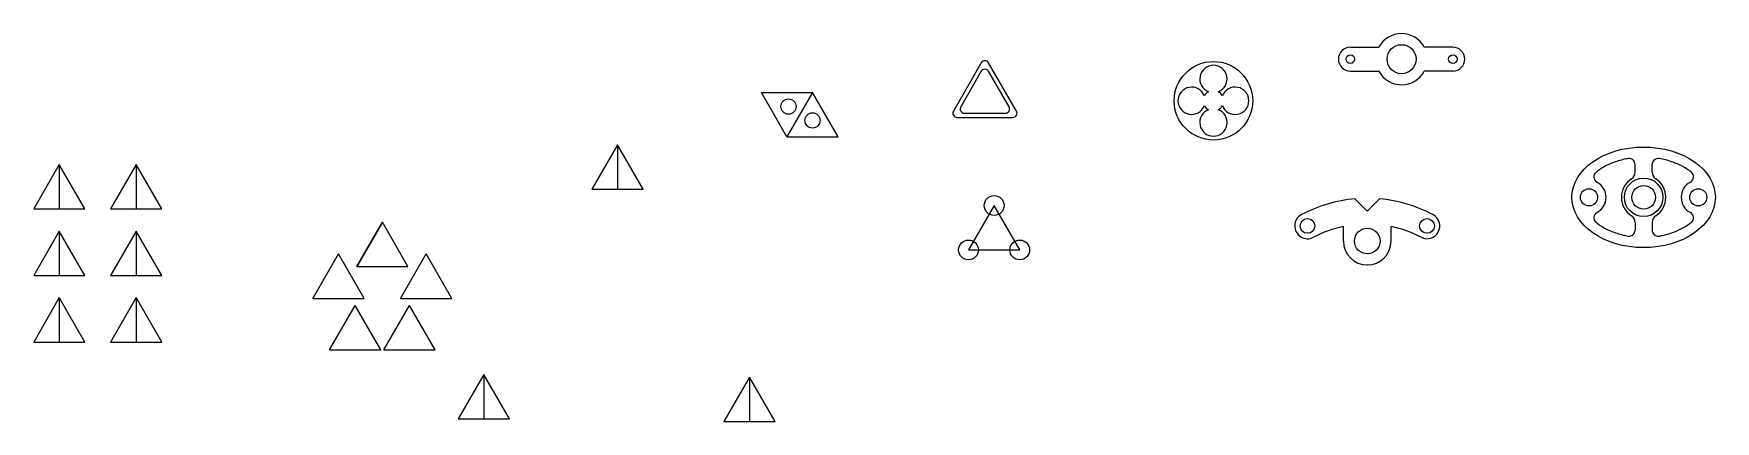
# Model space of a CAD drawing. Header units: millimetres. Extents: x 26 to 1997, y -82 to 372.
import ezdxf

# ---------------------------------------------------------------- set-up
doc = ezdxf.new("R2010")
doc.units = ezdxf.units.MM
doc.header["$MEASUREMENT"] = 0

# ---------------------------------------------------------------- blocks, each defined once
blk = doc.blocks.new('*U1')
for p, q in [((0, 26), (-30, -26)), ((30, -26), (0, 26)), ((0, 26), (0, -26)), ((-30, -26), (30, -26))]:
    blk.add_line(p, q)
blk = doc.blocks.new('*U2')
at = {"color": 0, "linetype": 'ByBlock', "lineweight": -2, "transparency": 16777216}
for p in [(0, 155.9), (90, 155.9), (0, 77.9), (90, 77.9), (0, 0), (90, 0)]:
    blk.add_blockref('*U1', p, dxfattribs=at)
blk = doc.blocks.new('*U3')
for p, q in [((-30, -26), (0, 26)), ((30, -26), (0, 26)), ((-30, -26), (30, -26))]:
    blk.add_line(p, q)
blk = doc.blocks.new('*U4')
at = {"color": 0, "linetype": 'ByBlock', "lineweight": -2, "transparency": 16777216}
for p in [(435, 125.2), (383.6, 87.9), (486.4, 87.9), (403.2, 27.5), (466.7, 27.5)]:
    blk.add_blockref('*U3', p, dxfattribs=at)
blk = doc.blocks.new('*U5')
for p, q in [((0, 26), (-30, -26)), ((30, -26), (0, 26)), ((0, 26), (0, -26)), ((-30, -26), (30, -26))]:
    blk.add_line(p, q)
blk = doc.blocks.new('*U6')
at = {"color": 0, "linetype": 'ByBlock', "lineweight": -2, "transparency": 16777216}
for p in [(710.4, 215.8), (553.9, -53.2), (865.1, -56.2)]:
    blk.add_blockref('*U5', p, dxfattribs=at)
blk = doc.blocks.new('*U7')
blk.add_arc((0.5, 0), 16, 20.912, 339.088)
blk = doc.blocks.new('*U8')
at = {"color": 0, "linetype": 'ByBlock', "lineweight": -2, "transparency": 16777216}
for p, rotation in [((1408.6, 319.5), 270.0000000000001), ((1434.6, 293.4), 180), ((1408.6, 267.4), 90.00000000000001)]:
    blk.add_blockref('*U7', p, dxfattribs=dict(at, rotation=rotation))
blk.add_blockref('*U7', (1382.5, 293.4), dxfattribs=at)

msp = doc.modelspace()

# ---------------------------------------------------------------- linework, layer by layer
for p, q in [((1569, 356.1), (1602.5, 356.1)), ((1689, 356.1), (1655.5, 356.1)), ((1569, 328.1), (1602.5, 328.1)), ((1689, 328.1), (1655.5, 328.1)), ((909, 251), (879, 303)), ((879, 303), (939, 303)), ((939, 303), (909, 251)), ((939, 303), (909, 251)), ((969, 251), (939, 303)), ((909, 251), (969, 251)), ((1902.6, 209.7), (1902.6, 218.8)), ((1922.6, 209.7), (1922.6, 218.8)), ((1588.8, 164.1), (1574.4, 178.5)), ((1588.8, 164.1), (1603.2, 178.5)), ((1151.7, 170.7), (1121.7, 118.7)), ((1181.7, 118.7), (1151.7, 170.7)), ((435, 151.2), (405, 99.3)), ((435, 151.2), (435, 151.2)), ((435, 151.2), (435, 151.2)), ((435, 151.2), (435, 151.2)), ((435, 151.2), (435, 151.2)), ((435, 151.2), (435, 151.2)), ((1560.8, 129.1), (1560.8, 146.1)), ((1616.8, 129.1), (1616.8, 146.1)), ((1902.6, 150.9), (1902.6, 141.8)), ((1922.6, 150.9), (1922.6, 141.8)), ((1121.7, 118.7), (1181.7, 118.7)), ((710.4, 87.8), (710.4, 87.8))]:
    msp.add_line(p, q)
for points in [[(1177.9, 281.4), (1145.2, 337.9, 0.57735), (1136.6, 337.9), (1103.9, 281.4, 0.57735), (1108.3, 273.9), (1173.5, 273.9, 0.57735)], [(1169.2, 286.4), (1145.2, 327.9, 0.57735), (1136.6, 327.9), (1112.6, 286.4, 0.57735), (1116.9, 278.9), (1164.9, 278.9, 0.57735)]]:
    msp.add_lwpolyline(points, format="xyb", close=True)
for centre, radius in [((1629, 342.1), 17), ((1408.6, 293.4), 46), ((1569, 342.1), 5), ((1689, 342.1), 5), ((910.8, 286.6), 8.91), ((938.9, 270.4), 8.91), ((1912.6, 180.3), 22.6), ((1151.7, 170.7), 11.6), ((1848.6, 180.3), 10), ((1912.6, 180.3), 13.9), ((1976.6, 180.3), 10), ((1518.8, 146.8), 8.6), ((1588.8, 129.1), 15), ((1658.8, 146.8), 8.6), ((1121.7, 118.7), 11.6), ((1181.7, 118.7), 11.6)]:
    msp.add_circle(centre, radius)
for centre, radius, start, end in [((1569, 342.1), 14, 90, 270), ((1629, 342.1), 30, 27.8181, 152.1819), ((1689, 342.1), 14, 270, 90), ((1629, 342.1), 30, 207.8181, 332.1819), ((1408.6, 293.4), 12, 118.4187, 151.5813), ((1408.6, 293.4), 12, 28.4187, 61.5813), ((1408.6, 293.4), 12, 208.4187, 241.5813), ((1408.6, 293.4), 12, 298.4187, 331.5813), ((1895.6, 218.8), 7, 0, 99.8907), ((1929.6, 218.8), 7, 80.1045, 180), ((1861.2, 204.2), 7, 128.8768, 242.2835), ((1848.6, 180.3), 20, 297.7172, 62.2835), ((1912.6, 180.3), 26, 122.8783, 237.1217), ((1893.6, 209.7), 9, 302.8783, 360), ((1931.6, 209.7), 9, 180, 237.1217), ((1912.6, 180.3), 26, 302.8783, 57.1217), ((1976.6, 180.3), 20, 117.7171, 242.2831), ((1964.1, 204.2), 7, 297.7171, 51.1113), ((1588.8, 14.1), 165, 94.9973, 117.8181), ((1588.8, 14.1), 165, 62.1819, 85.0027), ((1518.8, 146.8), 15, 117.8181, 297.8181), ((1658.8, 146.8), 15, 242.1819, 62.1819), ((1861.2, 156.4), 7, 117.7172, 231.1165), ((1893.6, 150.9), 9, 0, 57.1217), ((1931.6, 150.9), 9, 122.8783, 180), ((1964.1, 156.4), 7, 308.8789, 62.2831), ((1588.8, 14.1), 135, 101.9705, 117.8181), ((1588.8, 14.1), 135, 62.1819, 78.0295), ((1895.6, 141.8), 7, 260.1074, 0), ((1929.6, 141.8), 7, 180, 279.8908), ((1588.8, 129.1), 28, 180, 0)]:
    msp.add_arc(centre, radius, start, end)
msp.add_ellipse((1912.6, 180.3), major_axis=(-84, 0), ratio=0.701724)
for points, knots in [([(1894.4, 225.7), (1893.6, 225.6), (1892.8, 225.4), (1887.1, 224.3), (1882.2, 222.9), (1873.2, 219.6), (1868.9, 217.6), (1862, 213.6), (1859.3, 211.7), (1856.8, 209.7)], [11.2392224, 11.2392224, 11.2392224, 11.2392224, 11.2716607, 11.2716607, 11.4795139, 11.4795139, 11.687367, 11.687367, 11.8503084, 11.8503084, 11.8503084, 11.8503084]), ([(1968.5, 209.7), (1967.1, 210.8), (1965.6, 211.9), (1960.4, 215.3), (1956.4, 217.5), (1947.8, 221.3), (1943.1, 222.9), (1935.8, 224.7), (1933.3, 225.3), (1930.8, 225.7)], [10.1408124, 10.1408124, 10.1408124, 10.1408124, 10.232395, 10.232395, 10.4402481, 10.4402481, 10.6481013, 10.6481013, 10.7519169, 10.7519169, 10.7519169, 10.7519169]), ([(1856.8, 151), (1858.5, 149.5), (1860.5, 148.2), (1866.1, 144.5), (1870.2, 142.4), (1879, 138.8), (1883.7, 137.3), (1890.5, 135.7), (1892.5, 135.3), (1894.4, 134.9)], [6.9992313, 6.9992313, 6.9992313, 6.9992313, 7.1145979, 7.1145979, 7.322451, 7.322451, 7.5303042, 7.5303042, 7.6103293, 7.6103293, 7.6103293, 7.6103293]), ([(1930.8, 134.9), (1932.2, 135.2), (1933.5, 135.4), (1939.9, 136.8), (1944.6, 138.2), (1953.6, 141.7), (1957.7, 143.8), (1964, 147.6), (1966.3, 149.2), (1968.5, 151)], [8.0976304, 8.0976304, 8.0976304, 8.0976304, 8.1538636, 8.1538636, 8.3617167, 8.3617167, 8.5695699, 8.5695699, 8.7087213, 8.7087213, 8.7087213, 8.7087213])]:
    msp.add_open_spline(points, degree=3, knots=knots)

# ---------------------------------------------------------------- block references
for name, p in [('*U8', (0, 0)), ('*U6', (0, 0)), ('*U2', (56.5, 36.8)), ('*U4', (0, 0))]:
    msp.add_blockref(name, p)

doc.saveas('drawing.dxf')
